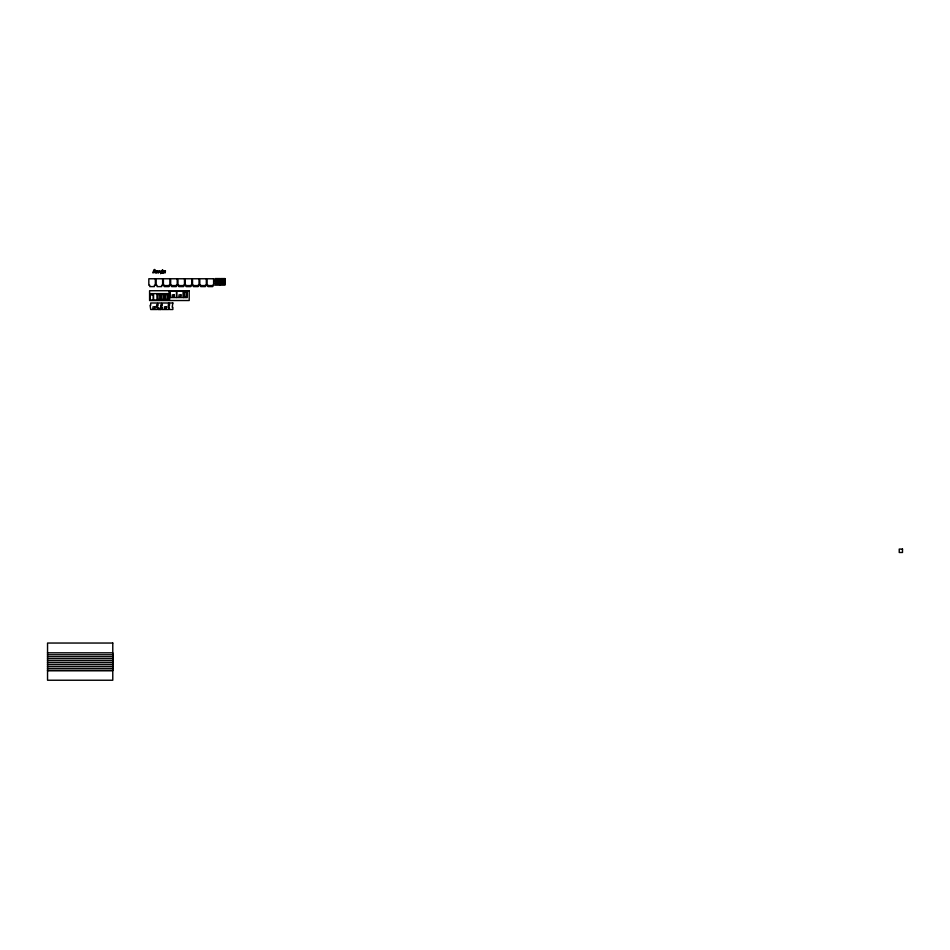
<?xml version="1.0" encoding="UTF-8"?>
<svg xmlns="http://www.w3.org/2000/svg" width="950" height="950" viewBox="0 0 950 950"><rect width="100%" height="100%" fill="white"/><g stroke="black" fill="none" stroke-linecap="round" stroke-linejoin="round"><path stroke-width="1.43" d="M158.816 271.32L158.353 273.03L158.876 270.774M160.633 273.695L161.809 270.667L160.681 272.365L159.648 270.667L160.55 273.03M165.217 270.952C165.906 276.284 161.963 269.266 165.537 271.106M163.388 285.297L164.374 285.297L164.374 286.603L168.934 286.603L168.934 285.297L169.919 285.297M170.667 285.297L171.653 285.297L171.653 286.603L176.213 286.603L176.213 285.297L177.199 285.297M177.959 285.297L178.933 285.297L178.933 286.603L183.504 286.603L183.504 285.297L184.478 285.297M185.238 285.297L186.212 285.297L186.212 286.603L190.784 286.603L190.784 285.297L191.757 285.297M192.518 285.297L193.491 285.297L193.491 286.603L198.063 286.603L198.063 285.297L199.037 285.297M199.797 285.297L200.783 285.297L200.783 286.603L205.342 286.603L205.342 285.297L206.328 285.297M207.076 285.297L208.062 285.297L208.062 286.603L212.622 286.603L212.622 285.297L213.607 285.297M47.5 652.828L112.729 652.828L112.729 670.451L47.5 670.451M47.5 654.788L112.729 654.788M47.5 656.747L112.729 656.747M47.5 658.706L112.729 658.706M47.5 660.666L112.729 660.666M47.5 662.613L112.729 662.613M47.5 664.572L112.729 664.572M47.5 666.532L112.729 666.532M47.5 668.491L112.729 668.491M47.547 670.641L112.777 670.641M157.13 270.952C157.926 276.248 153.781 269.349 157.439 271.106M164.635 293.633L164.789 300.152M161.512 305.271L161.512 307.23M161.369 305.271L161.369 302.991L158.044 302.991L158.044 305.271L156.584 305.271L156.584 307.23L158.044 307.23L158.044 309.51L161.369 309.51L161.369 307.23M160.918 293.633L160.918 300.152M160.764 293.633L160.764 300.152M160.36 309.51L160.36 308.216L159.054 308.216L159.054 309.51M157.391 305.271L157.391 307.23M157.237 305.271L157.237 302.991L150.718 302.991L150.718 305.271L150.064 305.271L150.718 309.51L157.237 309.51L157.237 307.23M156.893 293.633L157.047 300.152M152.285 293.633L152.285 294.928L150.979 294.928L150.979 293.633M153.556 272.044C151.786 276.557 154.803 263.471 155.788 273.03L153.556 272.044M154.019 270.798L153.674 271.688L154.779 271.688L154.244 270.216A4.192 4.192 0 0 1 154.019 270.798M162.545 269.764L162.141 273.03L162.545 269.764M163.566 270.667L163.162 273.03L163.566 270.667M219.747 278.587L215.187 278.587L215.187 279.894L219.747 279.894L219.747 278.587M224.996 278.587L220.436 278.587L220.436 279.894L224.996 279.894L224.996 278.587M155.349 278.766L148.829 278.766L148.829 285.297L149.803 285.297L149.803 286.603L154.375 286.603L154.375 285.297L155.349 285.297L155.349 278.766M162.628 278.766L156.109 278.766L156.109 285.297L157.083 285.297L157.083 286.603L161.654 286.603L161.654 285.297L162.628 285.297L162.628 278.766M169.919 278.766L163.388 278.766L163.388 285.582L169.919 285.582L169.919 278.766M177.199 278.766L170.667 278.766L170.667 285.582L177.199 285.582L177.199 278.766M184.478 278.766L177.959 278.766L177.959 285.582L184.478 285.582L184.478 278.766M191.757 278.766L185.238 278.766L185.238 285.582L191.757 285.582L191.757 278.766M199.037 278.766L192.518 278.766L192.518 285.582L199.037 285.582L199.037 278.766M206.328 278.766L199.797 278.766L199.797 285.582L206.328 285.582L206.328 278.766M213.607 278.766L207.076 278.766L207.076 285.582L213.607 285.582L213.607 278.766M219.747 280.345L215.187 280.345L215.187 281.651L219.747 281.651L219.747 280.345M224.996 280.345L220.436 280.345L220.436 281.651L224.996 281.651L224.996 280.345M219.747 282.103L215.187 282.103L215.187 283.409L219.747 283.409L219.747 282.103M224.996 282.103L220.436 282.103L220.436 283.409L224.996 283.409L224.996 282.103M219.747 283.86L215.187 283.86L215.187 285.154L219.747 285.154L219.747 283.86M224.996 283.86L220.436 283.86L220.436 285.154L224.996 285.154L224.996 283.86M169.159 290.736L149.589 290.736L149.589 300.521L169.159 300.521L169.159 290.736M189.204 290.736L169.634 290.736L169.634 300.521L189.204 300.521L189.204 290.736M176.463 291.021L169.943 291.021L169.943 297.552L176.463 297.552L176.463 291.021M183.255 291.021L176.736 291.021L176.736 297.552L183.255 297.552L183.255 291.021M187.269 291.068L183.552 291.068L183.552 297.587L187.269 297.587L187.269 291.068M186.295 292.042L184.526 292.042L184.526 296.614L186.295 296.614L186.295 292.042M153.294 293.633L149.969 293.633L149.969 300.152L153.294 300.152L153.294 293.633M168.506 293.633L153.567 293.633L153.567 300.152L168.506 300.152L168.506 293.633M159.778 294.607L158.021 294.607L158.021 299.179L159.778 299.179L159.778 294.607M163.649 294.607L161.892 294.607L161.892 299.179L163.649 299.179L163.649 294.607M167.521 294.607L165.763 294.607L165.763 299.179L167.521 299.179L167.521 294.607M174.183 294.88L172.223 294.88L172.223 296.827L174.183 296.827L174.183 294.88M180.975 294.88L179.016 294.88L179.016 296.827L180.975 296.827L180.975 294.88M168.684 302.991L162.153 302.991L162.153 305.271L160.716 305.271L160.716 307.23L162.153 307.23L162.153 309.51L168.684 309.51L168.684 307.23L168.031 307.23L168.684 302.991M172.852 302.991L169.527 302.991L169.527 305.271L168.874 305.271L169.527 309.51L172.852 309.51L172.852 307.23L172.199 307.23L172.852 302.991M154.957 306.838L152.998 306.838L152.998 308.798L154.957 308.798L154.957 306.838M166.404 306.838L164.445 306.838L164.445 308.798L166.404 308.798L166.404 306.838M902.5 549.076L899.234 549.076L899.234 552.484L902.5 552.484L902.5 549.076M112.777 643.043L47.547 643.043L47.547 680.236L112.777 680.236L112.777 643.043"/></g></svg>
